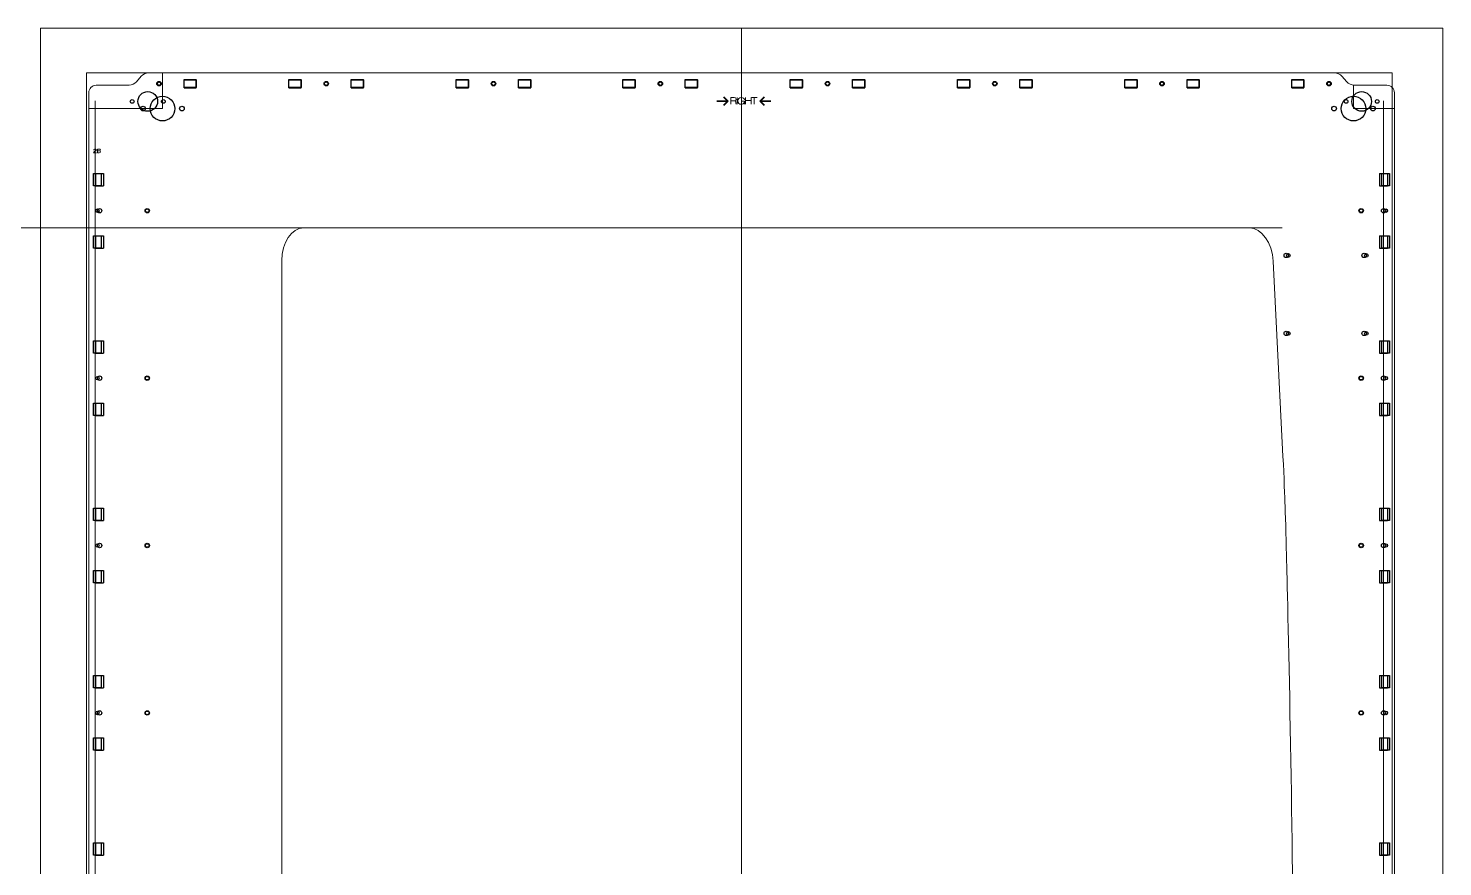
# Model space of a CAD drawing. Header units: millimetres. Extents: x -1949 to 1995, y -1808 to 1842.
# Drawn here: x 65 to 973, y 70 to 607 of the extents above; entities that cross this region are included whole.
import ezdxf

# ---------------------------------------------------------------- set-up
doc = ezdxf.new("R2010")
doc.units = ezdxf.units.MM
doc.layers.add('CHANGED_PARTS', color=3, linetype='Continuous', true_color=0x00ff00)
doc.layers.add('ORIGIONAL_PARTS_THAT_WERE_', color=6, linetype='Continuous', true_color=0xff00ff)
for name, color, linetype, lineweight, true_color in [('Laser Table', 2, 'Continuous', 0, 0xffff00), ('new changed parts', 4, 'Continuous', 25, 0x00ffff), ('New Right hand side', 1, 'Continuous', 0, 0xff0000), ('New Right Hand Side Text', 5, 'Continuous', 0, 0x0000ff), ('Referance lines', 2, 'Continuous', 0, 0xffff00)]:
    doc.layers.add(name, color=color, linetype=linetype, lineweight=lineweight, true_color=true_color)

msp = doc.modelspace()

# ---------------------------------------------------------------- linework, layer by layer
at = {"layer": 'CHANGED_PARTS'}
for p, q in [((165.07628, 569.1046), (165.07628, 574.3046)), ((165.07628, 574.3046), (172.95564, 574.3046)), ((172.95564, 569.1046), (172.95564, 574.3046)), ((232.41636, 569.1046), (232.41636, 574.3046)), ((232.41636, 574.3046), (240.29572, 574.3046)), ((240.29572, 569.1046), (240.29572, 574.3046)), ((272.41628, 569.1046), (272.41628, 574.3046)), ((272.41628, 574.3046), (280.29564, 574.3046)), ((280.29564, 569.1046), (280.29564, 574.3046)), ((339.75636, 569.1046), (339.75636, 574.3046)), ((339.75636, 574.3046), (347.63572, 574.3046)), ((347.63572, 569.1046), (347.63572, 574.3046)), ((379.75628, 569.1046), (379.75628, 574.3046)), ((379.75628, 574.3046), (387.63564, 574.3046)), ((387.63564, 569.1046), (387.63564, 574.3046)), ((446.82762, 569.1046), (446.82762, 574.3046)), ((446.82762, 574.3046), (454.70698, 574.3046)), ((454.70698, 569.1046), (454.70698, 574.3046)), ((486.82754, 569.1046), (486.82754, 574.3046)), ((486.82754, 574.3046), (494.7069, 574.3046)), ((494.7069, 569.1046), (494.7069, 574.3046)), ((554.16762, 569.1046), (554.16762, 574.3046)), ((554.16762, 574.3046), (562.04698, 574.3046)), ((562.04698, 569.1046), (562.04698, 574.3046)), ((594.16754, 569.1046), (594.16754, 574.3046)), ((594.16754, 574.3046), (602.0469, 574.3046)), ((602.0469, 569.1046), (602.0469, 574.3046)), ((661.50762, 569.1046), (661.50762, 574.3046)), ((661.50762, 574.3046), (669.38698, 574.3046)), ((669.38698, 569.1046), (669.38698, 574.3046)), ((701.50754, 569.1046), (701.50754, 574.3046)), ((701.50754, 574.3046), (709.3869, 574.3046)), ((709.3869, 569.1046), (709.3869, 574.3046)), ((768.84762, 569.1046), (768.84762, 574.3046)), ((768.84762, 574.3046), (776.72698, 574.3046)), ((776.72698, 569.1046), (776.72698, 574.3046)), ((808.84754, 569.1046), (808.84754, 574.3046)), ((808.84754, 574.3046), (816.7269, 574.3046)), ((816.7269, 569.1046), (816.7269, 574.3046)), ((876.02299, 569.1046), (876.02299, 574.3046)), ((876.02299, 574.3046), (883.90235, 574.3046)), ((883.90235, 569.1046), (883.90235, 574.3046)), ((165.07628, 569.1046), (172.95564, 569.1046)), ((232.41636, 569.1046), (240.29572, 569.1046)), ((272.41628, 569.1046), (280.29564, 569.1046)), ((339.75636, 569.1046), (347.63572, 569.1046)), ((379.75628, 569.1046), (387.63564, 569.1046)), ((446.82762, 569.1046), (454.70698, 569.1046)), ((486.82754, 569.1046), (494.7069, 569.1046)), ((554.16762, 569.1046), (562.04698, 569.1046)), ((594.16754, 569.1046), (602.0469, 569.1046)), ((661.50762, 569.1046), (669.38698, 569.1046)), ((701.50754, 569.1046), (709.3869, 569.1046)), ((808.84754, 569.1046), (816.7269, 569.1046)), ((876.02299, 569.1046), (883.90235, 569.1046)), ((108.28812, 514.19145), (113.48812, 514.19145)), ((108.28812, 514.19145), (108.28812, 506.31181)), ((113.48812, 514.19145), (113.48812, 506.31181)), ((108.28812, 506.31181), (113.48812, 506.31181)), ((108.28812, 474.19153), (113.48812, 474.19153)), ((108.28812, 474.19153), (108.28812, 466.31189)), ((113.48812, 474.19153), (113.48812, 466.31189)), ((108.28812, 466.31189), (113.48812, 466.31189)), ((108.28812, 406.85145), (113.48812, 406.85145)), ((108.28812, 406.85145), (108.28812, 398.97181)), ((113.48812, 406.85145), (113.48812, 398.97181)), ((108.28812, 398.97181), (113.48812, 398.97181)), ((108.28812, 366.85153), (113.48812, 366.85153)), ((108.28812, 366.85153), (108.28812, 358.97189)), ((113.48812, 366.85153), (113.48812, 358.97189)), ((108.28812, 358.97189), (113.48812, 358.97189)), ((108.28812, 299.51145), (113.48812, 299.51145)), ((108.28812, 299.51145), (108.28812, 291.63181)), ((108.28812, 291.63181), (113.48812, 291.63181)), ((113.48812, 299.51145), (113.48812, 291.63181)), ((108.28812, 259.51153), (113.48812, 259.51153)), ((108.28812, 259.51153), (108.28812, 251.63189)), ((113.48812, 259.51153), (113.48812, 251.63189)), ((108.28812, 251.63189), (113.48812, 251.63189)), ((108.28812, 192.17145), (113.48812, 192.17145)), ((108.28812, 192.17145), (108.28812, 184.29181)), ((113.48812, 192.17145), (113.48812, 184.29181)), ((108.28812, 184.29181), (113.48812, 184.29181)), ((108.28812, 152.17153), (113.48812, 152.17153)), ((108.28812, 152.17153), (108.28812, 144.29189)), ((113.48812, 152.17153), (113.48812, 144.29189)), ((108.28812, 144.29189), (113.48812, 144.29189)), ((108.28812, 84.83145), (113.48812, 84.83145)), ((108.28812, 84.83145), (108.28812, 76.95181)), ((113.48812, 84.83145), (113.48812, 76.95181)), ((108.28812, 76.95181), (113.48812, 76.95181))]:
    msp.add_line(p, q, dxfattribs=at)
at = {"layer": 'CHANGED_PARTS', "color": 3, "true_color": 0x00ff00}
for p, q in [((768.84762, 569.1046), (776.72698, 569.1046)), ((932.38773, 514.19144), (937.58773, 514.19144)), ((932.38773, 514.19144), (932.38773, 506.3118)), ((937.58773, 514.19144), (937.58773, 506.3118)), ((932.38773, 506.3118), (937.58773, 506.3118)), ((932.38773, 474.19152), (937.58773, 474.19152)), ((932.38773, 474.19152), (932.38773, 466.31188)), ((937.58773, 474.19152), (937.58773, 466.31188)), ((932.38773, 466.31188), (937.58773, 466.31188)), ((932.38773, 406.85144), (937.58773, 406.85144)), ((932.38773, 406.85144), (932.38773, 398.9718)), ((937.58773, 406.85144), (937.58773, 398.9718)), ((932.38773, 398.9718), (937.58773, 398.9718)), ((932.38773, 366.85152), (937.58773, 366.85152)), ((932.38773, 366.85152), (932.38773, 358.97188)), ((937.58773, 366.85152), (937.58773, 358.97188)), ((932.38773, 358.97188), (937.58773, 358.97188)), ((932.38773, 299.51144), (937.58773, 299.51144)), ((932.38773, 299.51144), (932.38773, 291.6318)), ((932.38773, 291.6318), (937.58773, 291.6318)), ((937.58773, 299.51144), (937.58773, 291.6318)), ((932.38773, 259.51152), (937.58773, 259.51152)), ((932.38773, 259.51152), (932.38773, 251.63188)), ((937.58773, 259.51152), (937.58773, 251.63188)), ((932.38773, 251.63188), (937.58773, 251.63188)), ((932.38773, 192.17144), (937.58773, 192.17144)), ((932.38773, 192.17144), (932.38773, 184.2918)), ((937.58773, 192.17144), (937.58773, 184.2918)), ((932.38773, 184.2918), (937.58773, 184.2918)), ((932.38773, 152.17152), (937.58773, 152.17152)), ((932.38773, 152.17152), (932.38773, 144.29188)), ((937.58773, 152.17152), (937.58773, 144.29188)), ((932.38773, 144.29188), (937.58773, 144.29188)), ((932.38773, 84.83144), (937.58773, 84.83144)), ((932.38773, 84.83144), (932.38773, 76.9518)), ((937.58773, 84.83144), (937.58773, 76.9518)), ((932.38773, 76.9518), (937.58773, 76.9518))]:
    msp.add_line(p, q, dxfattribs=at)
for points in [[(147.59099, 571.7046), (147.59099, 572.49165), (148.22917, 573.12912), (149.01586, 573.12912)], [(149.01586, 573.12912), (149.80361, 573.12912), (150.44073, 572.49165), (150.44073, 571.7046)], [(254.93099, 571.7046), (254.93099, 572.49165), (255.56917, 573.12912), (256.35586, 573.12912)], [(256.35586, 573.12912), (257.14361, 573.12912), (257.78073, 572.49165), (257.78073, 571.7046)], [(362.27099, 571.7046), (362.27099, 572.49165), (362.90917, 573.12912), (363.69586, 573.12912)], [(363.69586, 573.12912), (364.48361, 573.12912), (365.12073, 572.49165), (365.12073, 571.7046)], [(469.34225, 571.7046), (469.34225, 572.49165), (469.98042, 573.12912), (470.76712, 573.12912)], [(470.76712, 573.12912), (471.55487, 573.12912), (472.19199, 572.49165), (472.19199, 571.7046)], [(576.68225, 571.7046), (576.68225, 572.49165), (577.32042, 573.12912), (578.10712, 573.12912)], [(578.10712, 573.12912), (578.89487, 573.12912), (579.53199, 572.49165), (579.53199, 571.7046)], [(684.02225, 571.7046), (684.02225, 572.49165), (684.66042, 573.12912), (685.44712, 573.12912)], [(685.44712, 573.12912), (686.23487, 573.12912), (686.87199, 572.49165), (686.87199, 571.7046)], [(791.36225, 571.7046), (791.36225, 572.49165), (792.00042, 573.12912), (792.78712, 573.12912)], [(792.78712, 573.12912), (793.57487, 573.12912), (794.21199, 572.49165), (794.21199, 571.7046)], [(898.53762, 571.7046), (898.53762, 572.49165), (899.17579, 573.12912), (899.96249, 573.12912)], [(899.96249, 573.12912), (900.75024, 573.12912), (901.38736, 572.49165), (901.38736, 571.7046)], [(143.36822, 555.72246), (143.36822, 560.08455), (146.90481, 563.62186), (151.26797, 563.62186)], [(149.01586, 570.28008), (148.22952, 570.28008), (147.59099, 570.91826), (147.59099, 571.7046)], [(150.44073, 571.7046), (150.44073, 570.91826), (149.80361, 570.28008), (149.01586, 570.28008)], [(151.26797, 563.62186), (155.63077, 563.62186), (159.16807, 560.08455), (159.16807, 555.72246)], [(256.35586, 570.28008), (255.56952, 570.28008), (254.93099, 570.91826), (254.93099, 571.7046)], [(257.78073, 571.7046), (257.78073, 570.91826), (257.14361, 570.28008), (256.35586, 570.28008)], [(363.69586, 570.28008), (362.90952, 570.28008), (362.27099, 570.91826), (362.27099, 571.7046)], [(365.12073, 571.7046), (365.12073, 570.91826), (364.48361, 570.28008), (363.69586, 570.28008)], [(470.76712, 570.28008), (469.98078, 570.28008), (469.34225, 570.91826), (469.34225, 571.7046)], [(472.19199, 571.7046), (472.19199, 570.91826), (471.55487, 570.28008), (470.76712, 570.28008)], [(578.10712, 570.28008), (577.32078, 570.28008), (576.68225, 570.91826), (576.68225, 571.7046)], [(579.53199, 571.7046), (579.53199, 570.91826), (578.89487, 570.28008), (578.10712, 570.28008)], [(685.44712, 570.28008), (684.66078, 570.28008), (684.02225, 570.91826), (684.02225, 571.7046)], [(686.87199, 571.7046), (686.87199, 570.91826), (686.23487, 570.28008), (685.44712, 570.28008)], [(792.78712, 570.28008), (792.00078, 570.28008), (791.36225, 570.91826), (791.36225, 571.7046)], [(794.21199, 571.7046), (794.21199, 570.91826), (793.57487, 570.28008), (792.78712, 570.28008)], [(899.96249, 570.28008), (899.17615, 570.28008), (898.53762, 570.91826), (898.53762, 571.7046)], [(901.38736, 571.7046), (901.38736, 570.91826), (900.75024, 570.28008), (899.96249, 570.28008)], [(907.7779, 555.72246), (907.7779, 560.08455), (911.3145, 563.62186), (915.67765, 563.62186)], [(915.67765, 563.62186), (920.04045, 563.62186), (923.57776, 560.08455), (923.57776, 555.72246)], [(137.26833, 555.72246), (137.26833, 556.55043), (137.93932, 557.22176), (138.76764, 557.22176)], [(138.76764, 554.22209), (137.93932, 554.22209), (137.26833, 554.89272), (137.26833, 555.72246)], [(138.76764, 557.22176), (139.59667, 557.22176), (140.26765, 556.55043), (140.26765, 555.72246)], [(140.26765, 555.72246), (140.26765, 554.89308), (139.59667, 554.22209), (138.76764, 554.22209)], [(151.26797, 547.82235), (146.90481, 547.82235), (143.36822, 551.3586), (143.36822, 555.72246)], [(159.16807, 555.72246), (159.16807, 551.3586), (155.63077, 547.82235), (151.26797, 547.82235)], [(162.26758, 555.72246), (162.26758, 556.55043), (162.94033, 557.22176), (163.76759, 557.22176)], [(163.76759, 554.22209), (162.94033, 554.22209), (162.26758, 554.89272), (162.26758, 555.72246)], [(163.76759, 557.22176), (164.59591, 557.22176), (165.26831, 556.55043), (165.26831, 555.72246)], [(165.26831, 555.72246), (165.26831, 554.89308), (164.59591, 554.22209), (163.76759, 554.22209)], [(901.67802, 555.72246), (901.67802, 556.55043), (902.349, 557.22176), (903.17732, 557.22176)], [(903.17732, 554.22209), (902.349, 554.22209), (901.67802, 554.89272), (901.67802, 555.72246)], [(903.17732, 557.22176), (904.00635, 557.22176), (904.67734, 556.55043), (904.67734, 555.72246)], [(904.67734, 555.72246), (904.67734, 554.89308), (904.00635, 554.22209), (903.17732, 554.22209)], [(915.67765, 547.82235), (911.3145, 547.82235), (907.7779, 551.3586), (907.7779, 555.72246)], [(923.57776, 555.72246), (923.57776, 551.3586), (920.04045, 547.82235), (915.67765, 547.82235)], [(926.67726, 555.72246), (926.67726, 556.55043), (927.35001, 557.22176), (928.17727, 557.22176)], [(928.17727, 554.22209), (927.35001, 554.22209), (926.67726, 554.89272), (926.67726, 555.72246)], [(928.17727, 557.22176), (929.0056, 557.22176), (929.67799, 556.55043), (929.67799, 555.72246)], [(929.67799, 555.72246), (929.67799, 554.89308), (929.0056, 554.22209), (928.17727, 554.22209)], [(140.04179, 490.2517), (140.04179, 491.03875), (140.67996, 491.67622), (141.46666, 491.67622)], [(141.46666, 488.82718), (140.68031, 488.82718), (140.04179, 489.46536), (140.04179, 490.2517)], [(141.46666, 491.67622), (142.25441, 491.67622), (142.89152, 491.03875), (142.89152, 490.2517)], [(142.89152, 490.2517), (142.89152, 489.46536), (142.25441, 488.82718), (141.46666, 488.82718)], [(919.16971, 490.2517), (919.16971, 491.03875), (919.80789, 491.67622), (920.59458, 491.67622)], [(920.59458, 488.82718), (919.80824, 488.82718), (919.16971, 489.46536), (919.16971, 490.2517)], [(920.59458, 491.67622), (921.38233, 491.67622), (922.01945, 491.03875), (922.01945, 490.2517)], [(922.01945, 490.2517), (922.01945, 489.46536), (921.38233, 488.82718), (920.59458, 488.82718)], [(933.56265, 490.25169), (933.56265, 491.03842), (934.20043, 491.6762), (934.98717, 491.6762)], [(934.98717, 488.82717), (934.20043, 488.82717), (933.56265, 489.46492), (933.56265, 490.25169)], [(934.98717, 491.6762), (935.7739, 491.6762), (936.41168, 491.03842), (936.41168, 490.25169)], [(936.41168, 490.25169), (936.41168, 489.46492), (935.7739, 488.82717), (934.98717, 488.82717)], [(871.0833, 461.58167), (871.0833, 462.3684), (871.72108, 463.00619), (872.50782, 463.00619)], [(872.50782, 463.00619), (873.29455, 463.00619), (873.93233, 462.3684), (873.93233, 461.58167)], [(921.0833, 461.58167), (921.0833, 462.3684), (921.72108, 463.00619), (922.50782, 463.00619)], [(922.50782, 463.00619), (923.29455, 463.00619), (923.93233, 462.3684), (923.93233, 461.58167)], [(872.50782, 460.15716), (871.72108, 460.15716), (871.0833, 460.79491), (871.0833, 461.58167)], [(873.93233, 461.58167), (873.93233, 460.79491), (873.29455, 460.15716), (872.50782, 460.15716)], [(922.50782, 460.15716), (921.72108, 460.15716), (921.0833, 460.79491), (921.0833, 461.58167)], [(923.93233, 461.58167), (923.93233, 460.79491), (923.29455, 460.15716), (922.50782, 460.15716)], [(871.0833, 411.58167), (871.0833, 412.3684), (871.72108, 413.00619), (872.50782, 413.00619)], [(872.50782, 410.15716), (871.72108, 410.15716), (871.0833, 410.79491), (871.0833, 411.58167)], [(872.50782, 413.00619), (873.29455, 413.00619), (873.93233, 412.3684), (873.93233, 411.58167)], [(873.93233, 411.58167), (873.93233, 410.79491), (873.29455, 410.15716), (872.50782, 410.15716)], [(921.0833, 411.58167), (921.0833, 412.3684), (921.72108, 413.00619), (922.50782, 413.00619)], [(922.50782, 410.15716), (921.72108, 410.15716), (921.0833, 410.79491), (921.0833, 411.58167)], [(922.50782, 413.00619), (923.29455, 413.00619), (923.93233, 412.3684), (923.93233, 411.58167)], [(923.93233, 411.58167), (923.93233, 410.79491), (923.29455, 410.15716), (922.50782, 410.15716)], [(140.04179, 382.9117), (140.04179, 383.69875), (140.67996, 384.33622), (141.46666, 384.33622)], [(141.46666, 381.48718), (140.68031, 381.48718), (140.04179, 382.12536), (140.04179, 382.9117)], [(141.46666, 384.33622), (142.25441, 384.33622), (142.89152, 383.69875), (142.89152, 382.9117)], [(142.89152, 382.9117), (142.89152, 382.12536), (142.25441, 381.48718), (141.46666, 381.48718)], [(919.16971, 382.9117), (919.16971, 383.69875), (919.80789, 384.33622), (920.59458, 384.33622)], [(920.59458, 381.48718), (919.80824, 381.48718), (919.16971, 382.12536), (919.16971, 382.9117)], [(920.59458, 384.33622), (921.38233, 384.33622), (922.01945, 383.69875), (922.01945, 382.9117)], [(922.01945, 382.9117), (922.01945, 382.12536), (921.38233, 381.48718), (920.59458, 381.48718)], [(933.56265, 382.91169), (933.56265, 383.69842), (934.20043, 384.3362), (934.98717, 384.3362)], [(934.98717, 381.48717), (934.20043, 381.48717), (933.56265, 382.12492), (933.56265, 382.91169)], [(934.98717, 384.3362), (935.7739, 384.3362), (936.41168, 383.69842), (936.41168, 382.91169)], [(936.41168, 382.91169), (936.41168, 382.12492), (935.7739, 381.48717), (934.98717, 381.48717)], [(140.04179, 275.5717), (140.04179, 276.35875), (140.67996, 276.99622), (141.46666, 276.99622)], [(141.46666, 274.14718), (140.68031, 274.14718), (140.04179, 274.78536), (140.04179, 275.5717)], [(141.46666, 276.99622), (142.25441, 276.99622), (142.89152, 276.35875), (142.89152, 275.5717)], [(142.89152, 275.5717), (142.89152, 274.78536), (142.25441, 274.14718), (141.46666, 274.14718)], [(919.16971, 275.5717), (919.16971, 276.35875), (919.80789, 276.99622), (920.59458, 276.99622)], [(920.59458, 274.14718), (919.80824, 274.14718), (919.16971, 274.78536), (919.16971, 275.5717)], [(920.59458, 276.99622), (921.38233, 276.99622), (922.01945, 276.35875), (922.01945, 275.5717)], [(922.01945, 275.5717), (922.01945, 274.78536), (921.38233, 274.14718), (920.59458, 274.14718)], [(933.56265, 275.57169), (933.56265, 276.35842), (934.20043, 276.9962), (934.98717, 276.9962)], [(934.98717, 274.14717), (934.20043, 274.14717), (933.56265, 274.78492), (933.56265, 275.57169)], [(934.98717, 276.9962), (935.7739, 276.9962), (936.41168, 276.35842), (936.41168, 275.57169)], [(936.41168, 275.57169), (936.41168, 274.78492), (935.7739, 274.14717), (934.98717, 274.14717)], [(140.04179, 168.2317), (140.04179, 169.01875), (140.67996, 169.65622), (141.46666, 169.65622)], [(141.46666, 166.80718), (140.68031, 166.80718), (140.04179, 167.44536), (140.04179, 168.2317)], [(141.46666, 169.65622), (142.25441, 169.65622), (142.89152, 169.01875), (142.89152, 168.2317)], [(142.89152, 168.2317), (142.89152, 167.44536), (142.25441, 166.80718), (141.46666, 166.80718)], [(919.16971, 168.2317), (919.16971, 169.01875), (919.80789, 169.65622), (920.59458, 169.65622)], [(920.59458, 166.80718), (919.80824, 166.80718), (919.16971, 167.44536), (919.16971, 168.2317)], [(920.59458, 169.65622), (921.38233, 169.65622), (922.01945, 169.01875), (922.01945, 168.2317)], [(922.01945, 168.2317), (922.01945, 167.44536), (921.38233, 166.80718), (920.59458, 166.80718)], [(933.56265, 168.23169), (933.56265, 169.01842), (934.20043, 169.6562), (934.98717, 169.6562)], [(934.98717, 166.80717), (934.20043, 166.80717), (933.56265, 167.44492), (933.56265, 168.23169)], [(934.98717, 169.6562), (935.7739, 169.6562), (936.41168, 169.01842), (936.41168, 168.23169)], [(936.41168, 168.23169), (936.41168, 167.44492), (935.7739, 166.80717), (934.98717, 166.80717)]]:
    msp.add_open_spline(points, degree=3, dxfattribs=at)
at = {"layer": 'Laser Table', "color": 2, "true_color": 0xffff00}
for p, q in [((72.93796, -592.7783), (72.93796, 607.2217)), ((72.93796, 607.2217), (972.93796, 607.2217)), ((972.93796, -592.7783), (972.93796, 607.2217))]:
    msp.add_line(p, q, dxfattribs=at)
at = {"layer": 'new changed parts', "color": 3, "true_color": 0x00ff00}
for points in [[(109.46304, 490.2517), (109.46304, 491.03843), (110.10081, 491.67622), (110.88755, 491.67622)], [(110.88755, 488.82718), (110.10081, 488.82718), (109.46304, 489.46497), (109.46304, 490.2517)], [(110.88755, 491.67622), (111.67429, 491.67622), (112.31207, 491.03843), (112.31207, 490.2517)], [(112.31207, 490.2517), (112.31207, 489.46497), (111.67429, 488.82718), (110.88755, 488.82718)], [(109.46304, 382.9117), (109.46304, 383.69843), (110.10081, 384.33622), (110.88755, 384.33622)], [(110.88755, 381.48718), (110.10081, 381.48718), (109.46304, 382.12497), (109.46304, 382.9117)], [(110.88755, 384.33622), (111.67429, 384.33622), (112.31207, 383.69843), (112.31207, 382.9117)], [(112.31207, 382.9117), (112.31207, 382.12497), (111.67429, 381.48718), (110.88755, 381.48718)], [(109.46304, 275.5717), (109.46304, 276.35843), (110.10081, 276.99622), (110.88755, 276.99622)], [(110.88755, 274.14718), (110.10081, 274.14718), (109.46304, 274.78497), (109.46304, 275.5717)], [(110.88755, 276.99622), (111.67429, 276.99622), (112.31207, 276.35843), (112.31207, 275.5717)], [(112.31207, 275.5717), (112.31207, 274.78497), (111.67429, 274.14718), (110.88755, 274.14718)], [(109.46304, 168.2317), (109.46304, 169.01843), (110.10081, 169.65622), (110.88755, 169.65622)], [(110.88755, 166.80718), (110.10081, 166.80718), (109.46304, 167.44497), (109.46304, 168.2317)], [(110.88755, 169.65622), (111.67429, 169.65622), (112.31207, 169.01843), (112.31207, 168.2317)], [(112.31207, 168.2317), (112.31207, 167.44497), (111.67429, 166.80718), (110.88755, 166.80718)]]:
    msp.add_open_spline(points, degree=3, dxfattribs=at)
at = {"layer": 'New Right hand side', "color": 1, "true_color": 0xff0000}
for p, q in [((142.25443, 578.7217), (903.6215, 578.7217)), ((103.93712, 565.92179), (103.93712, -559.47883)), ((941.93994, 565.92179), (941.93712, -559.47883))]:
    msp.add_line(p, q, dxfattribs=at)
for points in [[(137.61836, 576.55931), (134.5365, 572.88421)], [(351.29445, 578.7217), (142.25443, 578.7217)], [(903.6215, 578.7217), (694.58147, 578.7217)], [(911.33971, 572.88421), (908.25728, 576.55931)], [(103.93712, 565.92179), (103.93712, 273.10325)], [(129.90043, 570.72155), (108.738, 570.72155)], [(937.1399, 570.72155), (915.97606, 570.72155), (915.97549, 570.72155)], [(941.93712, 273.10325), (941.93994, 565.92179)], [(848.84497, 479.24482), (241.90097, 479.24482)], [(227.82937, 458.23721), (227.82937, -392.61195)], [(870.20299, 337.10958), (864.17218, 457.89897)]]:
    msp.add_lwpolyline(points, dxfattribs=at)
for points in [[(134.5365, 572.88421), (133.53884, 571.69493), (131.45265, 570.72155), (129.90043, 570.72155)], [(142.25443, 578.7217), (140.70136, 578.7217), (138.61602, 577.74831), (137.61836, 576.55931)], [(908.25728, 576.55931), (907.26019, 577.74831), (905.17429, 578.7217), (903.6215, 578.7217)], [(915.97549, 570.72155), (914.42327, 570.72155), (912.3368, 571.69493), (911.33971, 572.88421)], [(108.738, 570.72155), (106.09809, 570.72155), (103.93712, 568.5617), (103.93712, 565.92179)], [(941.93994, 565.92179), (941.93994, 568.5617), (939.78009, 570.72155), (937.1399, 570.72155)], [(241.90097, 479.24482), (234.12941, 479.24482), (227.82937, 469.83985), (227.82937, 458.23721)], [(864.17218, 457.89897), (863.48215, 469.63978), (856.58548, 479.24482), (848.84497, 479.24482)], [(871.70638, 303.40525), (871.46565, 310.18922), (870.78973, 325.35765), (870.20299, 337.10958)], [(872.68457, 269.65655), (872.38654, 281.43301), (871.94712, 296.62128), (871.70638, 303.40525)], [(876.7497, 20.54196), (876.7497, 108.23326), (872.68457, 269.65655), (872.68457, 269.65655)]]:
    msp.add_open_spline(points, degree=3, dxfattribs=at)
at = {"layer": 'New Right Hand Side Text', "color": 5, "true_color": 0x0000ff}
for points in [[(511.26947, 563.0499), (513.66074, 560.65807), (507.12165, 560.65807)], [(511.56693, 563.23955), (514.34908, 560.45741), (511.56693, 557.67554)], [(537.36205, 557.67554), (534.5799, 560.45741), (537.36205, 563.23955)], [(541.80733, 560.6575), (535.26767, 560.6575), (537.66797, 563.05752)], [(507.12165, 560.25816), (513.66159, 560.25816), (511.26129, 557.85786)], [(515.949, 558.66614), (515.949, 562.83541), (518.24375, 562.83541)], [(518.40123, 560.70379), (518.39587, 560.69221), (515.949, 560.68459)], [(520.09061, 562.83541), (520.09061, 558.66614)], [(522.9117, 560.52937), (524.87399, 560.52937), (524.87399, 558.57301)], [(525.5121, 558.66614), (525.5121, 562.83541)], [(525.5121, 560.89626), (529.08588, 560.89626)], [(529.08588, 562.83541), (529.08588, 558.66614)], [(529.37008, 562.83541), (532.967, 562.83541)], [(531.10998, 558.66614), (531.10998, 562.79872)], [(537.65979, 557.86576), (535.26852, 560.25675), (541.80733, 560.25675)], [(107.0839, 527.40072), (108.85766, 527.40072)], [(108.2856, 528.44691), (107.70338, 528.14973)], [(110.72287, 527.41031), (109.49774, 527.41031), (109.49774, 529.82726), (109.49803, 529.82726)], [(109.49803, 529.82726), (110.81064, 529.82726)], [(110.92579, 528.67636), (109.49803, 528.67918)], [(110.92551, 528.67975), (110.92551, 528.67297)]]:
    msp.add_lwpolyline(points, dxfattribs=at)
for points in [[(518.24375, 562.83541), (519.07856, 562.83541), (519.39437, 562.43861), (519.39437, 561.69664)], [(518.39587, 560.69221), (519.0382, 560.68629), (519.31817, 560.38854), (519.31817, 559.81591)], [(519.39437, 561.69664), (519.39437, 561.29984), (519.12569, 560.74471), (518.40123, 560.70379)], [(519.31817, 559.81591), (519.31817, 559.66436), (519.33002, 558.83519), (519.41187, 558.66614)], [(520.59917, 560.65694), (520.59917, 562.03559), (521.56889, 562.83541), (522.75987, 562.83541)], [(522.75987, 558.47988), (521.56861, 558.47988), (520.59917, 559.27969), (520.59917, 560.65694)], [(522.75987, 562.83541), (524.06204, 562.83541), (524.66092, 562.25714), (524.81275, 561.45139)], [(524.72893, 559.83087), (524.43994, 558.87245), (523.63024, 558.47988), (522.75987, 558.47988)], [(524.87399, 560.52937), (524.81275, 560.04451), (524.72893, 559.83087), (524.72893, 559.83087)], [(107.70338, 528.14973), (107.27016, 527.89545), (107.09067, 527.75603), (107.0839, 527.40072)], [(107.13442, 528.99132), (107.13442, 529.24871), (107.14119, 529.83742), (107.9808, 529.83742)], [(107.9808, 529.83742), (108.6508, 529.83742), (108.78626, 529.39744), (108.78626, 529.16743)], [(108.78626, 529.16743), (108.78626, 528.81888), (108.57629, 528.61935), (108.2856, 528.44691)], [(111.53482, 528.06733), (111.53482, 527.78623), (111.3559, 527.41031), (110.72287, 527.41031)], [(110.81064, 529.82726), (111.19334, 529.82726), (111.4606, 529.62068), (111.4606, 529.22782)], [(111.4606, 529.22782), (111.4606, 528.94363), (111.21027, 528.67269), (110.92551, 528.67975)], [(110.92551, 528.67297), (111.24047, 528.65943), (111.53482, 528.49066), (111.53482, 528.06733)]]:
    msp.add_open_spline(points, degree=3, dxfattribs=at)
at = {"layer": 'ORIGIONAL_PARTS_THAT_WERE_', "color": 6, "true_color": 0xff00ff}
for points in [[(165.07628, 574.18449), (172.95564, 574.18449), (172.95564, 569.22471), (165.07628, 569.22471), (165.07628, 574.18449), (165.07628, 574.18449)], [(232.41636, 574.18449), (240.29572, 574.18449), (240.29572, 569.22471), (232.41636, 569.22471), (232.41636, 574.18449), (232.41636, 574.18449)], [(272.41628, 574.18449), (280.29564, 574.18449), (280.29564, 569.22471), (272.41628, 569.22471), (272.41628, 574.18449), (272.41628, 574.18449)], [(339.75636, 574.18449), (347.63572, 574.18449), (347.63572, 569.22471), (339.75636, 569.22471), (339.75636, 574.18449), (339.75636, 574.18449)], [(379.75628, 574.18449), (387.63564, 574.18449), (387.63564, 569.22471), (379.75628, 569.22471), (379.75628, 574.18449), (379.75628, 574.18449)], [(446.82762, 574.18449), (454.70698, 574.18449), (454.70698, 569.22471), (446.82762, 569.22471), (446.82762, 574.18449), (446.82762, 574.18449)], [(486.82754, 574.18449), (494.7069, 574.18449), (494.7069, 569.22471), (486.82754, 569.22471), (486.82754, 574.18449), (486.82754, 574.18449)], [(554.16762, 574.18449), (562.04698, 574.18449), (562.04698, 569.22471), (554.16762, 569.22471), (554.16762, 574.18449), (554.16762, 574.18449)], [(594.16754, 574.18449), (602.0469, 574.18449), (602.0469, 569.22471), (594.16754, 569.22471), (594.16754, 574.18449), (594.16754, 574.18449)], [(661.50762, 574.18449), (669.38698, 574.18449), (669.38698, 569.22471), (661.50762, 569.22471), (661.50762, 574.18449), (661.50762, 574.18449)], [(701.50754, 574.18449), (709.3869, 574.18449), (709.3869, 569.22471), (701.50754, 569.22471), (701.50754, 574.18449), (701.50754, 574.18449)], [(768.84762, 574.18449), (776.72698, 574.18449), (776.72698, 569.22471), (768.84762, 569.22471), (768.84762, 574.18449), (768.84762, 574.18449)], [(808.84754, 574.18449), (816.7269, 574.18449), (816.7269, 569.22471), (808.84754, 569.22471), (808.84754, 574.18449), (808.84754, 574.18449)], [(876.02299, 574.18449), (883.90235, 574.18449), (883.90235, 569.22471), (876.02299, 569.22471), (876.02299, 574.18449), (876.02299, 574.18449)], [(111.96069, 506.31181), (107.00092, 506.31181), (107.00092, 514.19145), (111.96069, 514.19145), (111.96069, 506.31181), (111.96069, 506.31181)], [(938.86179, 506.31181), (933.90202, 506.31181), (933.90202, 514.19145), (938.86179, 514.19145), (938.86179, 506.31181), (938.86179, 506.31181)], [(111.96069, 466.31189), (107.00092, 466.31189), (107.00092, 474.19153), (111.96069, 474.19153), (111.96069, 466.31189), (111.96069, 466.31189)], [(938.86179, 466.31189), (933.90202, 466.31189), (933.90202, 474.19153), (938.86179, 474.19153), (938.86179, 466.31189), (938.86179, 466.31189)], [(111.96069, 398.97181), (107.00092, 398.97181), (107.00092, 406.85145), (111.96069, 406.85145), (111.96069, 398.97181), (111.96069, 398.97181)], [(938.86179, 398.97181), (933.90202, 398.97181), (933.90202, 406.85145), (938.86179, 406.85145), (938.86179, 398.97181), (938.86179, 398.97181)], [(111.96069, 358.97189), (107.00092, 358.97189), (107.00092, 366.85153), (111.96069, 366.85153), (111.96069, 358.97189), (111.96069, 358.97189)], [(938.86179, 358.97189), (933.90202, 358.97189), (933.90202, 366.85153), (938.86179, 366.85153), (938.86179, 358.97189), (938.86179, 358.97189)], [(111.96069, 291.63181), (107.00092, 291.63181), (107.00092, 299.51145), (111.96069, 299.51145), (111.96069, 291.63181), (111.96069, 291.63181)], [(938.86179, 291.63181), (933.90202, 291.63181), (933.90202, 299.51145), (938.86179, 299.51145), (938.86179, 291.63181), (938.86179, 291.63181)], [(111.96069, 251.63189), (107.00092, 251.63189), (107.00092, 259.51153), (111.96069, 259.51153), (111.96069, 251.63189), (111.96069, 251.63189)], [(938.86179, 251.63189), (933.90202, 251.63189), (933.90202, 259.51153), (938.86179, 259.51153), (938.86179, 251.63189), (938.86179, 251.63189)], [(111.96069, 184.29181), (107.00092, 184.29181), (107.00092, 192.17145), (111.96069, 192.17145), (111.96069, 184.29181), (111.96069, 184.29181)], [(938.86179, 184.29181), (933.90202, 184.29181), (933.90202, 192.17145), (938.86179, 192.17145), (938.86179, 184.29181), (938.86179, 184.29181)], [(111.96069, 144.29189), (107.00092, 144.29189), (107.00092, 152.17153), (111.96069, 152.17153), (111.96069, 144.29189), (111.96069, 144.29189)], [(938.86179, 144.29189), (933.90202, 144.29189), (933.90202, 152.17153), (938.86179, 152.17153), (938.86179, 144.29189), (938.86179, 144.29189)], [(111.96069, 76.95181), (107.00092, 76.95181), (107.00092, 84.83145), (111.96069, 84.83145), (111.96069, 76.95181), (111.96069, 76.95181)], [(938.86179, 76.95181), (933.90202, 76.95181), (933.90202, 84.83145), (938.86179, 84.83145), (938.86179, 76.95181), (938.86179, 76.95181)]]:
    msp.add_lwpolyline(points, dxfattribs=at)
for points in [[(147.87597, 571.7046), (147.87597, 572.33424), (148.38651, 572.84421), (149.01586, 572.84421)], [(149.01586, 572.84421), (149.64606, 572.84421), (150.15576, 572.33424), (150.15576, 571.7046)], [(255.21597, 571.7046), (255.21597, 572.33424), (255.72651, 572.84421), (256.35586, 572.84421)], [(256.35586, 572.84421), (256.98606, 572.84421), (257.49576, 572.33424), (257.49576, 571.7046)], [(362.55597, 571.7046), (362.55597, 572.33424), (363.06651, 572.84421), (363.69586, 572.84421)], [(363.69586, 572.84421), (364.32606, 572.84421), (364.83576, 572.33424), (364.83576, 571.7046)], [(469.62722, 571.7046), (469.62722, 572.33424), (470.13776, 572.84421), (470.76712, 572.84421)], [(470.76712, 572.84421), (471.39732, 572.84421), (471.90701, 572.33424), (471.90701, 571.7046)], [(576.96722, 571.7046), (576.96722, 572.33424), (577.47776, 572.84421), (578.10712, 572.84421)], [(578.10712, 572.84421), (578.73732, 572.84421), (579.24701, 572.33424), (579.24701, 571.7046)], [(684.30722, 571.7046), (684.30722, 572.33424), (684.81776, 572.84421), (685.44712, 572.84421)], [(685.44712, 572.84421), (686.07732, 572.84421), (686.58701, 572.33424), (686.58701, 571.7046)], [(791.64722, 571.7046), (791.64722, 572.33424), (792.15776, 572.84421), (792.78712, 572.84421)], [(792.78712, 572.84421), (793.41732, 572.84421), (793.92701, 572.33424), (793.92701, 571.7046)], [(898.82259, 571.7046), (898.82259, 572.33424), (899.33313, 572.84421), (899.96249, 572.84421)], [(899.96249, 572.84421), (900.59269, 572.84421), (901.10238, 572.33424), (901.10238, 571.7046)], [(135.48251, 560.32194), (135.48251, 563.81162), (138.31179, 566.64146), (141.80231, 566.64146)], [(141.80231, 566.64146), (145.29255, 566.64146), (148.1224, 563.81162), (148.1224, 560.32194)], [(149.01586, 570.56499), (148.38679, 570.56499), (147.87597, 571.07553), (147.87597, 571.7046)], [(150.15576, 571.7046), (150.15576, 571.07553), (149.64606, 570.56499), (149.01586, 570.56499)], [(256.35586, 570.56499), (255.72679, 570.56499), (255.21597, 571.07553), (255.21597, 571.7046)], [(257.49576, 571.7046), (257.49576, 571.07553), (256.98606, 570.56499), (256.35586, 570.56499)], [(363.69586, 570.56499), (363.06679, 570.56499), (362.55597, 571.07553), (362.55597, 571.7046)], [(364.83576, 571.7046), (364.83576, 571.07553), (364.32606, 570.56499), (363.69586, 570.56499)], [(470.76712, 570.56499), (470.13804, 570.56499), (469.62722, 571.07553), (469.62722, 571.7046)], [(471.90701, 571.7046), (471.90701, 571.07553), (471.39732, 570.56499), (470.76712, 570.56499)], [(578.10712, 570.56499), (577.47804, 570.56499), (576.96722, 571.07553), (576.96722, 571.7046)], [(579.24701, 571.7046), (579.24701, 571.07553), (578.73732, 570.56499), (578.10712, 570.56499)], [(685.44712, 570.56499), (684.81804, 570.56499), (684.30722, 571.07553), (684.30722, 571.7046)], [(686.58701, 571.7046), (686.58701, 571.07553), (686.07732, 570.56499), (685.44712, 570.56499)], [(792.78712, 570.56499), (792.15804, 570.56499), (791.64722, 571.07553), (791.64722, 571.7046)], [(793.92701, 571.7046), (793.92701, 571.07553), (793.41732, 570.56499), (792.78712, 570.56499)], [(899.96249, 570.56499), (899.33341, 570.56499), (898.82259, 571.07553), (898.82259, 571.7046)], [(901.10238, 571.7046), (901.10238, 571.07553), (900.59269, 570.56499), (899.96249, 570.56499)], [(914.6101, 560.32194), (914.6101, 563.81162), (917.44023, 566.64146), (920.93019, 566.64146)], [(920.93019, 566.64146), (924.42043, 566.64146), (927.24999, 563.81162), (927.24999, 560.32194)], [(130.6026, 560.32194), (130.6026, 560.98431), (131.13939, 561.52138), (131.80205, 561.52138)], [(131.80205, 559.12165), (131.13939, 559.12165), (130.6026, 559.65815), (130.6026, 560.32194)], [(131.80205, 561.52138), (132.46527, 561.52138), (133.00206, 560.98431), (133.00206, 560.32194)], [(133.00206, 560.32194), (133.00206, 559.65843), (132.46527, 559.12165), (131.80205, 559.12165)], [(141.80231, 554.00186), (138.31179, 554.00186), (135.48251, 556.83085), (135.48251, 560.32194)], [(148.1224, 560.32194), (148.1224, 556.83085), (145.29255, 554.00186), (141.80231, 554.00186)], [(150.602, 560.32194), (150.602, 560.98431), (151.1402, 561.52138), (151.80201, 561.52138)], [(151.80201, 559.12165), (151.1402, 559.12165), (150.602, 559.65815), (150.602, 560.32194)], [(151.80201, 561.52138), (152.46467, 561.52138), (153.00258, 560.98431), (153.00258, 560.32194)], [(153.00258, 560.32194), (153.00258, 559.65843), (152.46467, 559.12165), (151.80201, 559.12165)], [(909.7302, 560.32194), (909.7302, 560.98431), (910.2667, 561.52138), (910.92964, 561.52138)], [(910.92964, 559.12165), (910.2667, 559.12165), (909.7302, 559.65815), (909.7302, 560.32194)], [(910.92964, 561.52138), (911.59287, 561.52138), (912.12965, 560.98431), (912.12965, 560.32194)], [(912.12965, 560.32194), (912.12965, 559.65843), (911.59287, 559.12165), (910.92964, 559.12165)], [(920.93019, 554.00186), (917.44023, 554.00186), (914.6101, 556.83085), (914.6101, 560.32194)], [(927.24999, 560.32194), (927.24999, 556.83085), (924.42043, 554.00186), (920.93019, 554.00186)], [(929.73016, 560.32194), (929.73016, 560.98431), (930.26807, 561.52138), (930.93017, 561.52138)], [(930.93017, 559.12165), (930.26807, 559.12165), (929.73016, 559.65815), (929.73016, 560.32194)], [(930.93017, 561.52138), (931.59283, 561.52138), (932.13046, 560.98431), (932.13046, 560.32194)], [(932.13046, 560.32194), (932.13046, 559.65843), (931.59283, 559.12165), (930.93017, 559.12165)], [(108.34063, 490.2517), (108.34063, 490.88108), (108.85085, 491.39131), (109.48024, 491.39131)], [(109.48024, 489.11209), (108.85085, 489.11209), (108.34063, 489.62232), (108.34063, 490.2517)], [(109.48024, 491.39131), (110.10963, 491.39131), (110.61986, 490.88108), (110.61986, 490.2517)], [(110.61986, 490.2517), (110.61986, 489.62232), (110.10963, 489.11209), (109.48024, 489.11209)], [(140.32676, 490.2517), (140.32676, 490.88134), (140.8373, 491.39131), (141.46666, 491.39131)], [(141.46666, 489.11209), (140.83758, 489.11209), (140.32676, 489.62263), (140.32676, 490.2517)], [(141.46666, 491.39131), (142.09686, 491.39131), (142.60655, 490.88134), (142.60655, 490.2517)], [(142.60655, 490.2517), (142.60655, 489.62263), (142.09686, 489.11209), (141.46666, 489.11209)], [(919.45469, 490.2517), (919.45469, 490.88134), (919.96523, 491.39131), (920.59458, 491.39131)], [(920.59458, 489.11209), (919.96551, 489.11209), (919.45469, 489.62263), (919.45469, 490.2517)], [(920.59458, 491.39131), (921.22478, 491.39131), (921.73448, 490.88134), (921.73448, 490.2517)], [(921.73448, 490.2517), (921.73448, 489.62263), (921.22478, 489.11209), (920.59458, 489.11209)], [(935.24173, 490.2517), (935.24173, 490.88108), (935.75195, 491.39131), (936.38134, 491.39131)], [(936.38134, 489.11209), (935.75195, 489.11209), (935.24173, 489.62232), (935.24173, 490.2517)], [(936.38134, 491.39131), (937.01073, 491.39131), (937.52095, 490.88108), (937.52095, 490.2517)], [(937.52095, 490.2517), (937.52095, 489.62232), (937.01073, 489.11209), (936.38134, 489.11209)], [(872.76241, 461.58167), (872.76241, 462.21106), (873.27263, 462.72129), (873.90202, 462.72129)], [(873.90202, 460.44206), (873.27263, 460.44206), (872.76241, 460.95229), (872.76241, 461.58167)], [(873.90202, 462.72129), (874.53141, 462.72129), (875.04163, 462.21106), (875.04163, 461.58167)], [(875.04163, 461.58167), (875.04163, 460.95229), (874.53141, 460.44206), (873.90202, 460.44206)], [(922.76241, 461.58167), (922.76241, 462.21106), (923.27263, 462.72129), (923.90202, 462.72129)], [(923.90202, 460.44206), (923.27263, 460.44206), (922.76241, 460.95229), (922.76241, 461.58167)], [(923.90202, 462.72129), (924.53141, 462.72129), (925.04163, 462.21106), (925.04163, 461.58167)], [(925.04163, 461.58167), (925.04163, 460.95229), (924.53141, 460.44206), (923.90202, 460.44206)], [(872.76241, 411.58167), (872.76241, 412.21106), (873.27263, 412.72129), (873.90202, 412.72129)], [(873.90202, 410.44206), (873.27263, 410.44206), (872.76241, 410.95229), (872.76241, 411.58167)], [(873.90202, 412.72129), (874.53141, 412.72129), (875.04163, 412.21106), (875.04163, 411.58167)], [(875.04163, 411.58167), (875.04163, 410.95229), (874.53141, 410.44206), (873.90202, 410.44206)], [(922.76241, 411.58167), (922.76241, 412.21106), (923.27263, 412.72129), (923.90202, 412.72129)], [(923.90202, 410.44206), (923.27263, 410.44206), (922.76241, 410.95229), (922.76241, 411.58167)], [(923.90202, 412.72129), (924.53141, 412.72129), (925.04163, 412.21106), (925.04163, 411.58167)], [(925.04163, 411.58167), (925.04163, 410.95229), (924.53141, 410.44206), (923.90202, 410.44206)], [(108.34063, 382.9117), (108.34063, 383.54108), (108.85085, 384.05131), (109.48024, 384.05131)], [(109.48024, 381.77209), (108.85085, 381.77209), (108.34063, 382.28232), (108.34063, 382.9117)], [(109.48024, 384.05131), (110.10963, 384.05131), (110.61986, 383.54108), (110.61986, 382.9117)], [(110.61986, 382.9117), (110.61986, 382.28232), (110.10963, 381.77209), (109.48024, 381.77209)], [(140.32676, 382.9117), (140.32676, 383.54134), (140.8373, 384.05131), (141.46666, 384.05131)], [(141.46666, 381.77209), (140.83758, 381.77209), (140.32676, 382.28263), (140.32676, 382.9117)], [(141.46666, 384.05131), (142.09686, 384.05131), (142.60655, 383.54134), (142.60655, 382.9117)], [(142.60655, 382.9117), (142.60655, 382.28263), (142.09686, 381.77209), (141.46666, 381.77209)], [(919.45469, 382.9117), (919.45469, 383.54134), (919.96523, 384.05131), (920.59458, 384.05131)], [(920.59458, 381.77209), (919.96551, 381.77209), (919.45469, 382.28263), (919.45469, 382.9117)], [(920.59458, 384.05131), (921.22478, 384.05131), (921.73448, 383.54134), (921.73448, 382.9117)], [(921.73448, 382.9117), (921.73448, 382.28263), (921.22478, 381.77209), (920.59458, 381.77209)], [(935.24173, 382.9117), (935.24173, 383.54108), (935.75195, 384.05131), (936.38134, 384.05131)], [(936.38134, 381.77209), (935.75195, 381.77209), (935.24173, 382.28232), (935.24173, 382.9117)], [(936.38134, 384.05131), (937.01073, 384.05131), (937.52095, 383.54108), (937.52095, 382.9117)], [(937.52095, 382.9117), (937.52095, 382.28232), (937.01073, 381.77209), (936.38134, 381.77209)], [(108.34063, 275.5717), (108.34063, 276.20108), (108.85085, 276.71131), (109.48024, 276.71131)], [(109.48024, 274.43209), (108.85085, 274.43209), (108.34063, 274.94232), (108.34063, 275.5717)], [(109.48024, 276.71131), (110.10963, 276.71131), (110.61986, 276.20108), (110.61986, 275.5717)], [(110.61986, 275.5717), (110.61986, 274.94232), (110.10963, 274.43209), (109.48024, 274.43209)], [(140.32676, 275.5717), (140.32676, 276.20134), (140.8373, 276.71131), (141.46666, 276.71131)], [(141.46666, 274.43209), (140.83758, 274.43209), (140.32676, 274.94263), (140.32676, 275.5717)], [(141.46666, 276.71131), (142.09686, 276.71131), (142.60655, 276.20134), (142.60655, 275.5717)], [(142.60655, 275.5717), (142.60655, 274.94263), (142.09686, 274.43209), (141.46666, 274.43209)], [(919.45469, 275.5717), (919.45469, 276.20134), (919.96523, 276.71131), (920.59458, 276.71131)], [(920.59458, 274.43209), (919.96551, 274.43209), (919.45469, 274.94263), (919.45469, 275.5717)], [(920.59458, 276.71131), (921.22478, 276.71131), (921.73448, 276.20134), (921.73448, 275.5717)], [(921.73448, 275.5717), (921.73448, 274.94263), (921.22478, 274.43209), (920.59458, 274.43209)], [(935.24173, 275.5717), (935.24173, 276.20108), (935.75195, 276.71131), (936.38134, 276.71131)], [(936.38134, 274.43209), (935.75195, 274.43209), (935.24173, 274.94232), (935.24173, 275.5717)], [(936.38134, 276.71131), (937.01073, 276.71131), (937.52095, 276.20108), (937.52095, 275.5717)], [(937.52095, 275.5717), (937.52095, 274.94232), (937.01073, 274.43209), (936.38134, 274.43209)], [(108.34063, 168.2317), (108.34063, 168.86108), (108.85085, 169.37131), (109.48024, 169.37131)], [(109.48024, 167.09209), (108.85085, 167.09209), (108.34063, 167.60232), (108.34063, 168.2317)], [(109.48024, 169.37131), (110.10963, 169.37131), (110.61986, 168.86108), (110.61986, 168.2317)], [(110.61986, 168.2317), (110.61986, 167.60232), (110.10963, 167.09209), (109.48024, 167.09209)], [(140.32676, 168.2317), (140.32676, 168.86134), (140.8373, 169.37131), (141.46666, 169.37131)], [(141.46666, 167.09209), (140.83758, 167.09209), (140.32676, 167.60263), (140.32676, 168.2317)], [(141.46666, 169.37131), (142.09686, 169.37131), (142.60655, 168.86134), (142.60655, 168.2317)], [(142.60655, 168.2317), (142.60655, 167.60263), (142.09686, 167.09209), (141.46666, 167.09209)], [(919.45469, 168.2317), (919.45469, 168.86134), (919.96523, 169.37131), (920.59458, 169.37131)], [(920.59458, 167.09209), (919.96551, 167.09209), (919.45469, 167.60263), (919.45469, 168.2317)], [(920.59458, 169.37131), (921.22478, 169.37131), (921.73448, 168.86134), (921.73448, 168.2317)], [(921.73448, 168.2317), (921.73448, 167.60263), (921.22478, 167.09209), (920.59458, 167.09209)], [(935.24173, 168.2317), (935.24173, 168.86108), (935.75195, 169.37131), (936.38134, 169.37131)], [(936.38134, 167.09209), (935.75195, 167.09209), (935.24173, 167.60232), (935.24173, 168.2317)], [(936.38134, 169.37131), (937.01073, 169.37131), (937.52095, 168.86108), (937.52095, 168.2317)], [(937.52095, 168.2317), (937.52095, 167.60232), (937.01073, 167.09209), (936.38134, 167.09209)]]:
    msp.add_open_spline(points, degree=3, dxfattribs=at)
at = {"layer": 'Referance lines', "color": 2, "true_color": 0xffff00}
for p, q in [((522.93796, 607.2217), (522.93796, -592.7783)), ((102.43796, -564.2783), (102.44465, 578.7217)), ((102.44465, 578.7217), (940.44079, 578.7217)), ((940.44079, 578.7217), (940.43796, -564.2783)), ((107.97796, 560.7817), (107.97796, -532.3956)), ((107.98166, -539.36626), (107.98166, 553.80966)), ((934.88796, -532.3956), (934.87796, 560.7817)), ((934.88275, -539.36626), (934.88275, 553.80966)), ((107.98166, 382.9117), (107.98166, 490.2517)), ((934.88275, 382.9117), (934.88275, 490.2517)), ((869.94974, 479.24482), (-1949.23026, 479.24482)), ((522.93796, 479.24482), (522.93796, -413.62071)), ((107.98166, 275.5717), (107.98166, 382.9117)), ((934.88275, 275.5717), (934.88275, 382.9117)), ((107.98166, 168.2317), (107.98166, 275.5717)), ((934.88275, 168.2317), (934.88275, 275.5717)), ((107.98166, 60.8917), (107.98166, 168.2317)), ((934.88275, 60.8917), (934.88275, 168.2317))]:
    msp.add_line(p, q, dxfattribs=at)
at = {"layer": 'Referance lines'}
for p, q in [((151.26797, 555.72246), (151.26797, 578.7217)), ((522.93796, 578.7217), (522.93698, -556.27814)), ((915.67765, 555.72246), (915.67765, 570.72155)), ((103.93712, 555.72246), (151.26797, 555.72246)), ((915.67765, 555.72246), (941.93984, 555.72246))]:
    msp.add_line(p, q, dxfattribs=at)

doc.saveas('drawing.dxf')
